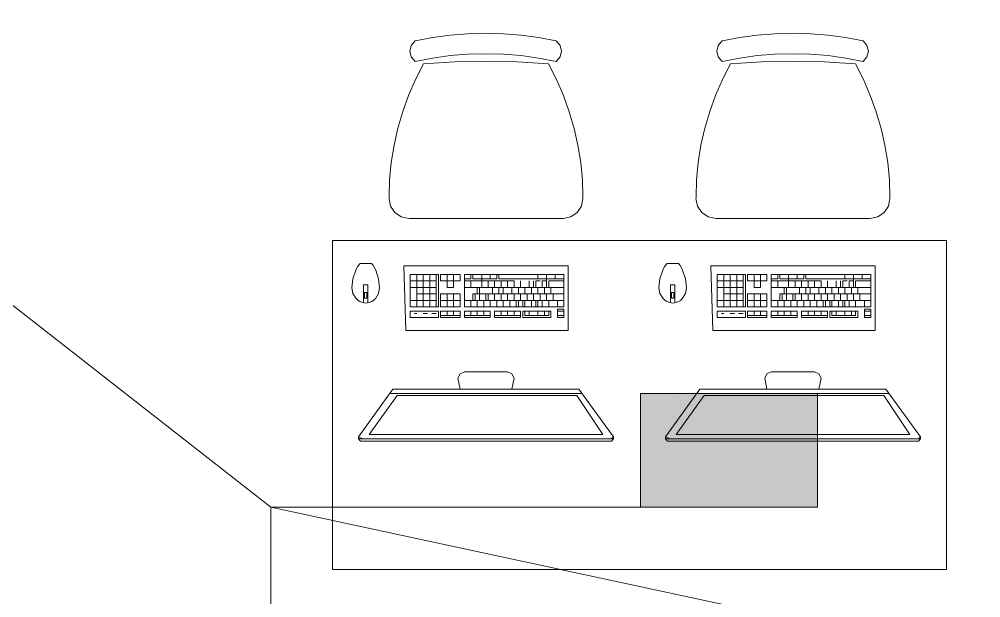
# Model space of a CAD drawing. Header units: millimetres. Extents: x 0 to 1189, y 0 to 841.
# Drawn here: x 806.07 to 828, y 531.16 to 544.34 of the extents above; entities that cross this region are included whole.
import ezdxf

# ---------------------------------------------------------------- set-up
doc = ezdxf.new("R2010")
doc.units = ezdxf.units.MM

msp = doc.modelspace()

# ---------------------------------------------------------------- hatches: boundary and pattern name
at = {"true_color": 0xffffff}
h = msp.add_hatch(color=7, dxfattribs=at)
h.dxf.hatch_style = 2
h.paths.add_polyline_path([(820.238253, 535.809589), (824.279259, 535.809589), (824.279259, 533.221585), (820.238253, 533.221585)])
h = msp.add_hatch(color=7, dxfattribs=at)
h.dxf.hatch_style = 2
h.paths.add_polyline_path([(820.238253, 535.809589), (824.279259, 535.809589), (824.279259, 533.221585), (820.238253, 533.221585)])
h = msp.add_hatch(color=7, dxfattribs=at)
h.dxf.hatch_style = 2
h.paths.add_polyline_path([(820.238253, 535.809589), (824.279259, 535.809589), (824.279259, 533.221585), (820.238253, 533.221585)])
at = {"true_color": 0x0077b0}
h = msp.add_hatch(color=144, dxfattribs=at)
h.paths.add_polyline_path([(821.448794, 534.413397), (821.448794, 535.220376), (821.419304, 535.377059), (821.330283, 535.50811), (821.201643, 535.594513), (821.045305, 535.623866), (820.888828, 535.594513), (820.75757, 535.50811), (820.670134, 535.377059), (820.641815, 535.220376), (820.641815, 534.413397), (820.670134, 534.257058), (820.75757, 534.128419), (820.888828, 534.039397), (821.045305, 534.009907), (821.201643, 534.039397), (821.330283, 534.128419), (821.419304, 534.257058)])
h.paths.add_polyline_path([(821.649436, 534.413397), (821.638283, 534.292741), (821.604857, 534.180715), (821.54921, 534.077681), (821.471394, 533.984), (821.379625, 533.906701), (821.277573, 533.852191), (821.165909, 533.819902), (821.045305, 533.809265), (820.923572, 533.819902), (820.811865, 533.852191), (820.709666, 533.906701), (820.616459, 533.984), (820.538729, 534.077681), (820.483272, 534.180715), (820.450035, 534.292741), (820.438968, 534.413397), (820.438968, 535.220376), (820.450035, 535.342109), (820.483272, 535.453816), (820.538729, 535.556014), (820.616459, 535.649222), (820.709666, 535.727038), (820.811865, 535.782685), (820.923572, 535.816111), (821.045305, 535.827264), (821.16596, 535.816154), (821.277986, 535.783029), (821.38102, 535.7282), (821.474701, 535.651978), (821.550605, 535.55834), (821.60527, 535.455194), (821.638335, 535.342539), (821.649436, 535.220376)])
h = msp.add_hatch(color=144, dxfattribs=at)
h.paths.add_polyline_path([(821.448794, 534.413397), (821.448794, 535.220376), (821.419304, 535.377059), (821.330283, 535.50811), (821.201643, 535.594513), (821.045305, 535.623866), (820.888828, 535.594513), (820.75757, 535.50811), (820.670134, 535.377059), (820.641815, 535.220376), (820.641815, 534.413397), (820.670134, 534.257058), (820.75757, 534.128419), (820.888828, 534.039397), (821.045305, 534.009907), (821.201643, 534.039397), (821.330283, 534.128419), (821.419304, 534.257058)])
h.paths.add_polyline_path([(821.649436, 534.413397), (821.638283, 534.292741), (821.604857, 534.180715), (821.54921, 534.077681), (821.471394, 533.984), (821.379625, 533.906701), (821.277573, 533.852191), (821.165909, 533.819902), (821.045305, 533.809265), (820.923572, 533.819902), (820.811865, 533.852191), (820.709666, 533.906701), (820.616459, 533.984), (820.538729, 534.077681), (820.483272, 534.180715), (820.450035, 534.292741), (820.438968, 534.413397), (820.438968, 535.220376), (820.450035, 535.342109), (820.483272, 535.453816), (820.538729, 535.556014), (820.616459, 535.649222), (820.709666, 535.727038), (820.811865, 535.782685), (820.923572, 535.816111), (821.045305, 535.827264), (821.16596, 535.816154), (821.277986, 535.783029), (821.38102, 535.7282), (821.474701, 535.651978), (821.550605, 535.55834), (821.60527, 535.455194), (821.638335, 535.342539), (821.649436, 535.220376)])
h = msp.add_hatch(color=144, dxfattribs=at)
h.paths.add_polyline_path([(821.448794, 534.413397), (821.448794, 535.220376), (821.419304, 535.377059), (821.330283, 535.50811), (821.201643, 535.594513), (821.045305, 535.623866), (820.888828, 535.594513), (820.75757, 535.50811), (820.670134, 535.377059), (820.641815, 535.220376), (820.641815, 534.413397), (820.670134, 534.257058), (820.75757, 534.128419), (820.888828, 534.039397), (821.045305, 534.009907), (821.201643, 534.039397), (821.330283, 534.128419), (821.419304, 534.257058)])
h.paths.add_polyline_path([(821.649436, 534.413397), (821.638283, 534.292741), (821.604857, 534.180715), (821.54921, 534.077681), (821.471394, 533.984), (821.379625, 533.906701), (821.277573, 533.852191), (821.165909, 533.819902), (821.045305, 533.809265), (820.923572, 533.819902), (820.811865, 533.852191), (820.709666, 533.906701), (820.616459, 533.984), (820.538729, 534.077681), (820.483272, 534.180715), (820.450035, 534.292741), (820.438968, 534.413397), (820.438968, 535.220376), (820.450035, 535.342109), (820.483272, 535.453816), (820.538729, 535.556014), (820.616459, 535.649222), (820.709666, 535.727038), (820.811865, 535.782685), (820.923572, 535.816111), (821.045305, 535.827264), (821.16596, 535.816154), (821.277986, 535.783029), (821.38102, 535.7282), (821.474701, 535.651978), (821.550605, 535.55834), (821.60527, 535.455194), (821.638335, 535.342539), (821.649436, 535.220376)])
h = msp.add_hatch(color=144, dxfattribs=at)
h.dxf.hatch_style = 2
h.paths.add_polyline_path([(823.871914, 535.482755), (823.640403, 535.251244), (823.569848, 535.220376), (823.493711, 535.245663), (823.468424, 535.3218), (823.496536, 535.392355), (823.891758, 535.787577), (823.932548, 535.816929), (823.973337, 535.827264), (824.049474, 535.801701), (824.074761, 535.725289), (824.074761, 533.907932), (824.049474, 533.833174), (823.973337, 533.809265), (823.897201, 533.833174), (823.871914, 533.907932)])
h = msp.add_hatch(color=144, dxfattribs=at)
h.dxf.hatch_style = 2
h.paths.add_polyline_path([(823.871914, 535.482755), (823.640403, 535.251244), (823.569848, 535.220376), (823.493711, 535.245663), (823.468424, 535.3218), (823.496536, 535.392355), (823.891758, 535.787577), (823.932548, 535.816929), (823.973337, 535.827264), (824.049474, 535.801701), (824.074761, 535.725289), (824.074761, 533.907932), (824.049474, 533.833174), (823.973337, 533.809265), (823.897201, 533.833174), (823.871914, 533.907932)])
h = msp.add_hatch(color=144, dxfattribs=at)
h.dxf.hatch_style = 2
h.paths.add_polyline_path([(823.871914, 535.482755), (823.640403, 535.251244), (823.569848, 535.220376), (823.493711, 535.245663), (823.468424, 535.3218), (823.496536, 535.392355), (823.891758, 535.787577), (823.932548, 535.816929), (823.973337, 535.827264), (824.049474, 535.801701), (824.074761, 535.725289), (824.074761, 533.907932), (824.049474, 533.833174), (823.973337, 533.809265), (823.897201, 533.833174), (823.871914, 533.907932)])
h = msp.add_hatch(color=144, dxfattribs=at)
h.dxf.hatch_style = 2
h.paths.add_polyline_path([(822.962334, 534.311422), (822.155355, 534.311422), (822.079219, 534.336985), (822.053932, 534.413397), (822.079219, 534.489534), (822.155355, 534.514821), (822.962334, 534.514821), (823.038471, 534.489534), (823.063758, 534.413397), (823.038471, 534.336985)])
h = msp.add_hatch(color=144, dxfattribs=at)
h.dxf.hatch_style = 2
h.paths.add_polyline_path([(822.962334, 534.311422), (822.155355, 534.311422), (822.079219, 534.336985), (822.053932, 534.413397), (822.079219, 534.489534), (822.155355, 534.514821), (822.962334, 534.514821), (823.038471, 534.489534), (823.063758, 534.413397), (823.038471, 534.336985)])
h = msp.add_hatch(color=144, dxfattribs=at)
h.dxf.hatch_style = 2
h.paths.add_polyline_path([(822.962334, 534.311422), (822.155355, 534.311422), (822.079219, 534.336985), (822.053932, 534.413397), (822.079219, 534.489534), (822.155355, 534.514821), (822.962334, 534.514821), (823.038471, 534.489534), (823.063758, 534.413397), (823.038471, 534.336985)])

# ---------------------------------------------------------------- linework, layer by layer
at = {"color": 144, "lineweight": 0, "true_color": 0x0077b0}
for points in [[(795.626216, 545.863605), (811.80824, 533.221585)], [(820.238253, 535.809589), (824.279259, 535.809589)], [(820.238253, 533.221585), (820.238253, 535.809589)], [(820.238253, 535.809589), (824.279259, 535.809589)], [(820.238253, 533.221585), (820.238253, 535.809589)], [(820.238253, 535.809589), (824.279259, 535.809589)], [(820.238253, 533.221585), (820.238253, 535.809589)], [(824.279259, 535.809589), (824.279259, 533.221585)], [(824.279259, 535.809589), (824.279259, 533.221585)], [(824.279259, 535.809589), (824.279259, 533.221585)], [(811.80624, 496.269529), (811.80824, 533.221585)], [(811.80824, 533.221585), (820.238253, 533.221585)], [(811.80824, 533.221585), (820.238253, 533.221585)], [(851.0593, 524.782572), (811.80824, 533.221585)], [(811.80824, 533.221585), (820.238253, 533.221585)], [(824.279259, 533.221585), (820.238253, 533.221585)], [(824.279259, 533.221585), (820.238253, 533.221585)], [(824.279259, 533.221585), (820.238253, 533.221585)]]:
    msp.add_lwpolyline(points, dxfattribs=at)
at = {"color": 253, "lineweight": 0, "true_color": 0x999999}
for points in [[(815.104245, 543.841602), (815.501418, 543.917727), (815.901872, 543.972102), (816.304763, 544.004727), (816.709248, 544.015602), (817.113733, 544.004727), (817.516624, 543.972102), (817.917078, 543.917727), (818.31425, 543.841602)], [(822.104256, 543.841602), (822.501428, 543.917727), (822.901882, 543.972102), (823.304773, 544.004727), (823.709258, 544.015602), (824.113743, 544.004727), (824.516635, 543.972102), (824.917088, 543.917727), (825.314261, 543.841602)], [(815.104245, 543.376601), (815.01387, 543.477976), (814.981245, 543.608601), (815.01387, 543.740101), (815.104245, 543.841602)], [(818.31425, 543.841602), (818.404625, 543.740101), (818.43725, 543.608601), (818.404625, 543.477976), (818.31425, 543.376601)], [(822.104256, 543.376601), (822.013881, 543.477976), (821.981256, 543.608601), (822.013881, 543.740101), (822.104256, 543.841602)], [(825.314261, 543.841602), (825.404636, 543.740101), (825.437261, 543.608601), (825.404636, 543.477976), (825.314261, 543.376601)], [(815.104245, 543.376601), (815.501418, 543.452726), (815.901872, 543.507101), (816.304763, 543.539726), (816.709248, 543.550601), (817.113733, 543.539726), (817.516624, 543.507101), (817.917078, 543.452726), (818.31425, 543.376601)], [(822.104256, 543.376601), (822.501428, 543.452726), (822.901882, 543.507101), (823.304773, 543.539726), (823.709258, 543.550601), (824.113743, 543.539726), (824.516635, 543.507101), (824.917088, 543.452726), (825.314261, 543.376601)], [(815.294246, 543.319601), (816.001372, 543.362351), (816.709248, 543.376601), (817.424624, 543.362226), (818.13925, 543.318601)], [(822.294256, 543.319601), (823.001382, 543.362351), (823.709258, 543.376601), (824.424635, 543.362226), (825.139261, 543.318601)], [(814.506244, 540.268596), (814.506244, 540.282596), (814.518899, 540.680187), (814.556666, 541.074941), (814.619254, 541.465711), (814.70637, 541.851349), (814.817719, 542.230705), (814.953011, 542.602631), (815.11195, 542.965979), (815.294246, 543.319601)], [(818.13925, 543.318601), (818.321545, 542.964981), (818.480485, 542.601647), (818.615776, 542.229757), (818.727126, 541.850474), (818.814241, 541.464955), (818.876829, 541.074363), (818.914597, 540.679856), (818.927251, 540.282596), (818.927251, 540.268596)], [(821.506255, 540.268596), (821.506255, 540.282596), (821.518909, 540.680187), (821.556677, 541.074941), (821.619265, 541.465711), (821.70638, 541.851349), (821.81773, 542.230705), (821.953021, 542.602631), (822.111961, 542.965979), (822.294256, 543.319601)], [(825.139261, 543.318601), (825.321556, 542.964981), (825.480496, 542.601647), (825.615787, 542.229757), (825.727137, 541.850474), (825.814252, 541.464955), (825.87684, 541.074363), (825.914608, 540.679856), (825.927262, 540.282596), (825.927262, 540.268596)], [(814.965245, 539.797595), (814.78326, 539.833236), (814.63862, 539.930471), (814.541041, 540.074768), (814.505244, 540.251596), (814.506244, 540.268596)], [(818.927251, 540.268596), (818.927251, 540.251596), (818.89161, 540.074768), (818.794376, 539.930471), (818.650079, 539.833236), (818.47325, 539.797595)], [(821.965256, 539.797595), (821.783271, 539.833236), (821.63863, 539.930471), (821.541052, 540.074768), (821.505255, 540.251596), (821.506255, 540.268596)], [(825.927262, 540.268596), (825.927262, 540.251596), (825.891621, 540.074768), (825.794387, 539.930471), (825.65009, 539.833236), (825.473261, 539.797595)], [(818.46725, 539.797595), (814.965245, 539.797595)], [(825.467261, 539.797595), (821.965256, 539.797595)], [(827.216264, 539.297595), (813.216242, 539.297595)], [(813.216242, 539.297595), (813.216242, 531.797583)], [(827.216264, 531.797583), (827.216264, 539.297595)], [(813.799243, 538.720594), (813.837243, 538.765594)], [(813.837243, 538.765594), (813.848243, 538.770594)], [(813.848243, 538.770594), (813.955244, 538.770594)], [(813.955244, 538.770594), (814.103244, 538.770594)], [(814.103244, 538.770594), (814.114244, 538.765594)], [(814.114244, 538.765594), (814.152244, 538.720594)], [(820.799254, 538.720594), (820.837254, 538.765594)], [(820.837254, 538.765594), (820.848254, 538.770594)], [(820.848254, 538.770594), (820.955254, 538.770594)], [(820.955254, 538.770594), (821.103254, 538.770594)], [(821.103254, 538.770594), (821.114254, 538.765594)], [(821.114254, 538.765594), (821.152255, 538.720594)], [(813.660243, 538.213593), (813.683118, 538.422968), (813.750243, 538.622594)], [(813.750243, 538.622594), (813.789243, 538.704594)], [(813.789243, 538.704594), (813.799243, 538.720594)], [(814.152244, 538.720594), (814.161244, 538.704594)], [(814.161244, 538.704594), (814.201244, 538.622594)], [(814.201244, 538.622594), (814.268369, 538.422968), (814.291244, 538.213593)], [(814.842245, 538.720594), (818.590251, 538.720594)], [(814.892245, 537.241591), (814.842245, 538.720594)], [(814.990245, 538.523593), (814.990245, 537.783592)], [(815.631246, 538.523593), (814.990245, 538.523593)], [(814.990245, 538.523593), (814.990245, 537.931593)], [(815.138245, 538.523593), (814.990245, 538.523593)], [(815.138245, 537.931593), (815.138245, 538.523593)], [(815.138245, 538.523593), (815.286246, 538.523593)], [(815.138245, 538.375593), (815.138245, 538.523593)], [(815.286246, 538.523593), (815.286246, 538.375593)], [(815.286246, 538.523593), (815.286246, 538.375593)], [(815.582246, 538.523593), (815.335246, 538.523593)], [(815.434246, 538.523593), (815.434246, 537.783592)], [(815.582246, 538.375593), (815.582246, 538.523593)], [(815.631246, 537.783592), (815.631246, 538.523593)], [(815.681246, 538.523593), (815.977247, 538.523593)], [(815.681246, 538.424593), (815.681246, 538.523593)], [(815.681246, 538.523593), (815.681246, 538.375593)], [(816.124247, 538.523593), (815.681246, 538.523593)], [(815.829246, 538.375593), (815.829246, 538.523593)], [(815.977247, 538.523593), (815.977247, 538.424593)], [(815.977247, 538.227593), (815.977247, 538.523593)], [(816.026247, 538.523593), (816.124247, 538.523593)], [(816.124247, 538.523593), (816.124247, 538.424593)], [(816.124247, 538.375593), (816.124247, 538.523593)], [(816.223247, 538.523593), (816.223247, 537.783592)], [(818.49225, 538.523593), (816.223247, 538.523593)], [(816.223247, 538.523593), (816.371247, 538.523593)], [(816.223247, 538.424593), (816.223247, 538.523593)], [(816.371247, 538.523593), (816.371247, 538.424593)], [(816.420247, 538.523593), (816.618248, 538.523593)], [(816.420247, 538.424593), (816.420247, 538.523593)], [(816.618248, 538.523593), (816.963248, 538.523593)], [(816.618248, 538.523593), (816.618248, 538.227593)], [(816.618248, 538.424593), (816.618248, 538.523593)], [(816.815248, 538.424593), (816.815248, 538.523593)], [(816.815248, 538.523593), (816.815248, 538.424593)], [(816.963248, 538.523593), (816.963248, 538.424593)], [(817.012248, 538.523593), (817.012248, 538.424593)], [(817.90025, 538.523593), (817.012248, 538.523593)], [(817.90025, 538.523593), (818.09725, 538.523593)], [(817.90025, 538.424593), (817.90025, 538.523593)], [(817.90025, 538.424593), (817.90025, 538.523593)], [(818.09725, 538.523593), (818.49225, 538.523593)], [(818.09725, 538.227593), (818.09725, 538.523593)], [(818.09725, 538.523593), (818.09725, 538.424593)], [(818.29425, 538.523593), (818.29425, 538.424593)], [(818.49225, 537.783592), (818.49225, 538.523593)], [(818.49225, 538.523593), (818.49225, 538.424593)], [(818.590251, 538.720594), (818.590251, 537.241591)], [(820.660254, 538.213593), (820.683129, 538.422968), (820.750254, 538.622594)], [(820.750254, 538.622594), (820.789254, 538.704594)], [(820.789254, 538.704594), (820.799254, 538.720594)], [(821.152255, 538.720594), (821.161255, 538.704594)], [(821.161255, 538.704594), (821.201255, 538.622594)], [(821.201255, 538.622594), (821.26838, 538.422968), (821.291255, 538.213593)], [(821.842256, 538.720594), (825.590261, 538.720594)], [(821.892256, 537.241591), (821.842256, 538.720594)], [(821.990256, 538.523593), (821.990256, 537.783592)], [(822.631257, 538.523593), (821.990256, 538.523593)], [(821.990256, 538.523593), (821.990256, 537.931593)], [(822.138256, 538.523593), (821.990256, 538.523593)], [(822.138256, 537.931593), (822.138256, 538.523593)], [(822.138256, 538.523593), (822.286256, 538.523593)], [(822.138256, 538.375593), (822.138256, 538.523593)], [(822.286256, 538.523593), (822.286256, 538.375593)], [(822.286256, 538.523593), (822.286256, 538.375593)], [(822.582257, 538.523593), (822.335256, 538.523593)], [(822.434256, 538.523593), (822.434256, 537.783592)], [(822.582257, 538.375593), (822.582257, 538.523593)], [(822.631257, 537.783592), (822.631257, 538.523593)], [(822.681257, 538.523593), (822.977257, 538.523593)], [(822.681257, 538.424593), (822.681257, 538.523593)], [(822.681257, 538.523593), (822.681257, 538.375593)], [(823.124258, 538.523593), (822.681257, 538.523593)], [(822.829257, 538.375593), (822.829257, 538.523593)], [(822.977257, 538.523593), (822.977257, 538.424593)], [(822.977257, 538.227593), (822.977257, 538.523593)], [(823.026257, 538.523593), (823.124258, 538.523593)], [(823.124258, 538.523593), (823.124258, 538.424593)], [(823.124258, 538.375593), (823.124258, 538.523593)], [(823.223258, 538.523593), (823.223258, 537.783592)], [(825.492261, 538.523593), (823.223258, 538.523593)], [(823.223258, 538.523593), (823.371258, 538.523593)], [(823.223258, 538.424593), (823.223258, 538.523593)], [(823.371258, 538.523593), (823.371258, 538.424593)], [(823.420258, 538.523593), (823.618258, 538.523593)], [(823.420258, 538.424593), (823.420258, 538.523593)], [(823.618258, 538.523593), (823.963259, 538.523593)], [(823.618258, 538.523593), (823.618258, 538.227593)], [(823.618258, 538.424593), (823.618258, 538.523593)], [(823.815259, 538.424593), (823.815259, 538.523593)], [(823.815259, 538.523593), (823.815259, 538.424593)], [(823.963259, 538.523593), (823.963259, 538.424593)], [(824.012259, 538.523593), (824.012259, 538.424593)], [(824.90026, 538.523593), (824.012259, 538.523593)], [(824.90026, 538.523593), (825.097261, 538.523593)], [(824.90026, 538.424593), (824.90026, 538.523593)], [(824.90026, 538.424593), (824.90026, 538.523593)], [(825.097261, 538.523593), (825.492261, 538.523593)], [(825.097261, 538.227593), (825.097261, 538.523593)], [(825.097261, 538.523593), (825.097261, 538.424593)], [(825.294261, 538.523593), (825.294261, 538.424593)], [(825.492261, 537.783592), (825.492261, 538.523593)], [(825.492261, 538.523593), (825.492261, 538.424593)], [(825.590261, 538.720594), (825.590261, 537.241591)], [(814.025244, 538.286593), (813.926243, 538.286593)], [(813.926243, 538.286593), (813.926243, 537.874592)], [(814.025244, 537.874592), (814.025244, 538.286593)], [(814.990245, 538.375593), (815.286246, 538.375593)], [(815.138245, 537.931593), (815.138245, 538.375593)], [(815.286246, 537.931593), (815.286246, 538.375593)], [(815.286246, 538.375593), (815.582246, 538.375593)], [(815.335246, 538.375593), (815.582246, 538.375593)], [(815.582246, 538.375593), (815.582246, 537.931593)], [(815.681246, 538.375593), (815.829246, 538.375593)], [(815.681246, 538.375593), (816.124247, 538.375593)], [(815.829246, 538.227593), (815.829246, 538.375593)], [(815.829246, 538.227593), (815.829246, 538.375593)], [(815.977247, 538.375593), (815.977247, 538.227593)], [(816.371247, 538.424593), (816.223247, 538.424593)], [(816.223247, 538.227593), (816.223247, 538.375593)], [(816.618248, 538.375593), (816.223247, 538.375593)], [(816.371247, 538.375593), (816.371247, 538.227593)], [(816.371247, 538.375593), (816.371247, 538.227593)], [(816.618248, 538.424593), (816.420247, 538.424593)], [(816.963248, 538.424593), (816.618248, 538.424593)], [(816.618248, 538.227593), (816.618248, 538.375593)], [(816.618248, 538.375593), (816.914248, 538.375593)], [(816.766248, 538.227593), (816.766248, 538.375593)], [(816.914248, 538.227593), (816.914248, 538.375593)], [(816.914248, 538.375593), (817.357249, 538.375593)], [(817.012248, 538.424593), (817.90025, 538.424593)], [(817.061248, 538.227593), (817.061248, 538.375593)], [(817.209249, 538.227593), (817.209249, 538.375593)], [(817.357249, 538.227593), (817.357249, 538.375593)], [(817.505249, 538.375593), (817.505249, 538.227593)], [(817.703249, 538.227593), (817.703249, 538.375593)], [(817.801249, 538.375593), (817.801249, 538.227593)], [(817.851249, 538.375593), (817.94925, 538.375593)], [(817.851249, 538.227593), (817.851249, 538.375593)], [(818.49225, 538.424593), (817.90025, 538.424593)], [(817.99825, 538.375593), (818.09725, 538.375593)], [(817.99825, 538.227593), (817.99825, 538.375593)], [(818.14625, 538.375593), (818.14625, 538.227593)], [(818.49225, 538.375593), (818.14625, 538.375593)], [(818.49225, 538.227593), (818.49225, 538.375593)], [(821.025254, 538.286593), (820.926254, 538.286593)], [(820.926254, 538.286593), (820.926254, 537.874592)], [(821.025254, 537.874592), (821.025254, 538.286593)], [(821.990256, 538.375593), (822.286256, 538.375593)], [(822.138256, 537.931593), (822.138256, 538.375593)], [(822.286256, 537.931593), (822.286256, 538.375593)], [(822.286256, 538.375593), (822.582257, 538.375593)], [(822.335256, 538.375593), (822.582257, 538.375593)], [(822.582257, 538.375593), (822.582257, 537.931593)], [(822.681257, 538.375593), (822.829257, 538.375593)], [(822.681257, 538.375593), (823.124258, 538.375593)], [(822.829257, 538.227593), (822.829257, 538.375593)], [(822.829257, 538.227593), (822.829257, 538.375593)], [(822.977257, 538.375593), (822.977257, 538.227593)], [(823.371258, 538.424593), (823.223258, 538.424593)], [(823.223258, 538.227593), (823.223258, 538.375593)], [(823.618258, 538.375593), (823.223258, 538.375593)], [(823.371258, 538.375593), (823.371258, 538.227593)], [(823.371258, 538.375593), (823.371258, 538.227593)], [(823.618258, 538.424593), (823.420258, 538.424593)], [(823.963259, 538.424593), (823.618258, 538.424593)], [(823.618258, 538.227593), (823.618258, 538.375593)], [(823.618258, 538.375593), (823.914259, 538.375593)], [(823.766259, 538.227593), (823.766259, 538.375593)], [(823.914259, 538.227593), (823.914259, 538.375593)], [(823.914259, 538.375593), (824.357259, 538.375593)], [(824.012259, 538.424593), (824.90026, 538.424593)], [(824.061259, 538.227593), (824.061259, 538.375593)], [(824.209259, 538.227593), (824.209259, 538.375593)], [(824.357259, 538.227593), (824.357259, 538.375593)], [(824.50526, 538.375593), (824.50526, 538.227593)], [(824.70326, 538.227593), (824.70326, 538.375593)], [(824.80126, 538.375593), (824.80126, 538.227593)], [(824.85126, 538.375593), (824.94926, 538.375593)], [(824.85126, 538.227593), (824.85126, 538.375593)], [(825.492261, 538.424593), (824.90026, 538.424593)], [(824.99826, 538.375593), (825.097261, 538.375593)], [(824.99826, 538.227593), (824.99826, 538.375593)], [(825.146261, 538.375593), (825.146261, 538.227593)], [(825.492261, 538.375593), (825.146261, 538.375593)], [(825.492261, 538.227593), (825.492261, 538.375593)], [(813.750243, 537.980593), (813.683493, 538.088843), (813.660243, 538.213593)], [(813.949244, 537.980593), (813.949244, 538.110593)], [(813.949244, 538.110593), (814.002244, 538.110593)], [(814.002244, 538.110593), (814.002244, 537.980593)], [(814.291244, 538.213593), (814.267994, 538.088843), (814.201244, 537.980593)], [(814.990245, 538.227593), (815.138245, 538.227593)], [(815.434246, 538.227593), (815.138245, 538.227593)], [(815.138245, 538.079593), (815.286246, 538.079593)], [(815.286246, 538.079593), (815.582246, 538.079593)], [(815.582246, 538.227593), (815.434246, 538.227593)], [(815.681246, 537.931593), (815.681246, 538.079593)], [(815.681246, 538.079593), (815.681246, 537.783592)], [(815.681246, 538.079593), (816.124247, 538.079593)], [(816.124247, 538.079593), (815.681246, 538.079593)], [(815.977247, 538.227593), (815.829246, 538.227593)], [(815.977247, 538.227593), (815.829246, 538.227593)], [(815.829246, 538.079593), (815.829246, 537.931593)], [(815.977247, 538.079593), (815.977247, 537.783592)], [(816.124247, 537.783592), (816.124247, 538.079593)], [(816.124247, 538.079593), (816.124247, 537.931593)], [(816.223247, 538.227593), (816.519247, 538.227593)], [(816.371247, 538.227593), (816.223247, 538.227593)], [(816.223247, 537.931593), (816.223247, 538.227593)], [(816.371247, 538.227593), (816.618248, 538.227593)], [(816.519247, 538.079593), (816.420247, 538.079593)], [(816.420247, 538.079593), (816.420247, 537.931593)], [(816.815248, 538.079593), (816.470247, 538.079593)], [(816.470247, 537.931593), (816.470247, 538.079593)], [(816.519247, 538.227593), (816.519247, 538.079593)], [(816.568248, 538.079593), (816.568248, 538.227593)], [(816.568248, 538.227593), (816.667248, 538.227593)], [(816.568248, 538.079593), (816.568248, 537.931593)], [(817.801249, 538.227593), (816.618248, 538.227593)], [(816.667248, 538.227593), (817.752249, 538.227593)], [(816.716248, 537.931593), (816.716248, 538.079593)], [(816.766248, 537.931593), (816.766248, 538.079593)], [(816.766248, 538.079593), (817.061248, 538.079593)], [(817.012248, 538.079593), (816.815248, 538.079593)], [(816.864248, 538.079593), (816.864248, 538.227593)], [(817.061248, 538.227593), (816.914248, 538.227593)], [(816.914248, 538.079593), (816.914248, 537.931593)], [(817.012248, 538.079593), (817.012248, 538.227593)], [(818.04825, 538.079593), (817.012248, 538.079593)], [(817.061248, 537.931593), (817.061248, 538.079593)], [(817.061248, 538.079593), (817.061248, 537.931593)], [(817.111248, 538.227593), (817.111248, 538.079593)], [(817.209249, 537.931593), (817.209249, 538.079593)], [(817.308249, 538.079593), (817.308249, 538.227593)], [(817.357249, 537.931593), (817.357249, 538.079593)], [(817.456249, 538.079593), (817.456249, 538.227593)], [(817.505249, 538.079593), (817.505249, 537.931593)], [(817.505249, 537.931593), (817.505249, 538.079593)], [(817.604249, 538.227593), (817.604249, 538.079593)], [(817.604249, 538.079593), (817.604249, 538.227593)], [(817.653249, 537.931593), (817.653249, 538.079593)], [(817.752249, 538.227593), (817.90025, 538.227593)], [(817.752249, 538.079593), (817.752249, 538.227593)], [(817.801249, 537.931593), (817.801249, 538.079593)], [(817.851249, 538.227593), (818.19625, 538.227593)], [(817.90025, 538.227593), (817.90025, 538.079593)], [(818.19625, 538.079593), (817.94925, 538.079593)], [(817.94925, 537.931593), (817.94925, 538.079593)], [(817.94925, 538.079593), (817.94925, 537.931593)], [(818.04825, 538.227593), (818.04825, 538.079593)], [(818.04825, 538.079593), (818.04825, 538.227593)], [(818.09725, 538.079593), (818.24525, 538.079593)], [(818.09725, 537.931593), (818.09725, 538.079593)], [(818.14625, 538.227593), (818.49225, 538.227593)], [(818.49225, 538.227593), (818.19625, 538.227593)], [(818.19625, 538.227593), (818.19625, 538.079593)], [(818.19625, 538.227593), (818.19625, 538.079593)], [(818.19625, 538.079593), (818.49225, 538.079593)], [(818.24525, 538.079593), (818.24525, 537.931593)], [(818.24525, 538.079593), (818.24525, 537.931593)], [(818.49225, 538.079593), (818.24525, 538.079593)], [(818.49225, 538.079593), (818.49225, 538.227593)], [(818.49225, 537.931593), (818.49225, 538.079593)], [(820.750254, 537.980593), (820.683504, 538.088843), (820.660254, 538.213593)], [(820.949254, 537.980593), (820.949254, 538.110593)], [(820.949254, 538.110593), (821.002254, 538.110593)], [(821.002254, 538.110593), (821.002254, 537.980593)], [(821.291255, 538.213593), (821.268005, 538.088843), (821.201255, 537.980593)], [(821.990256, 538.227593), (822.138256, 538.227593)], [(822.434256, 538.227593), (822.138256, 538.227593)], [(822.138256, 538.079593), (822.286256, 538.079593)], [(822.286256, 538.079593), (822.582257, 538.079593)], [(822.582257, 538.227593), (822.434256, 538.227593)], [(822.681257, 537.931593), (822.681257, 538.079593)], [(822.681257, 538.079593), (822.681257, 537.783592)], [(822.681257, 538.079593), (823.124258, 538.079593)], [(823.124258, 538.079593), (822.681257, 538.079593)], [(822.977257, 538.227593), (822.829257, 538.227593)], [(822.977257, 538.227593), (822.829257, 538.227593)], [(822.829257, 538.079593), (822.829257, 537.931593)], [(822.977257, 538.079593), (822.977257, 537.783592)], [(823.124258, 537.783592), (823.124258, 538.079593)], [(823.124258, 538.079593), (823.124258, 537.931593)], [(823.223258, 538.227593), (823.519258, 538.227593)], [(823.371258, 538.227593), (823.223258, 538.227593)], [(823.223258, 537.931593), (823.223258, 538.227593)], [(823.371258, 538.227593), (823.618258, 538.227593)], [(823.519258, 538.079593), (823.420258, 538.079593)], [(823.420258, 538.079593), (823.420258, 537.931593)], [(823.815259, 538.079593), (823.470258, 538.079593)], [(823.470258, 537.931593), (823.470258, 538.079593)], [(823.519258, 538.227593), (823.519258, 538.079593)], [(823.568258, 538.079593), (823.568258, 538.227593)], [(823.568258, 538.227593), (823.667258, 538.227593)], [(823.568258, 538.079593), (823.568258, 537.931593)], [(824.80126, 538.227593), (823.618258, 538.227593)], [(823.667258, 538.227593), (824.75226, 538.227593)], [(823.716258, 537.931593), (823.716258, 538.079593)], [(823.766259, 537.931593), (823.766259, 538.079593)], [(823.766259, 538.079593), (824.061259, 538.079593)], [(824.012259, 538.079593), (823.815259, 538.079593)], [(823.864259, 538.079593), (823.864259, 538.227593)], [(824.061259, 538.227593), (823.914259, 538.227593)], [(823.914259, 538.079593), (823.914259, 537.931593)], [(824.012259, 538.079593), (824.012259, 538.227593)], [(825.04826, 538.079593), (824.012259, 538.079593)], [(824.061259, 537.931593), (824.061259, 538.079593)], [(824.061259, 538.079593), (824.061259, 537.931593)], [(824.111259, 538.227593), (824.111259, 538.079593)], [(824.209259, 537.931593), (824.209259, 538.079593)], [(824.308259, 538.079593), (824.308259, 538.227593)], [(824.357259, 537.931593), (824.357259, 538.079593)], [(824.45626, 538.079593), (824.45626, 538.227593)], [(824.50526, 538.079593), (824.50526, 537.931593)], [(824.50526, 537.931593), (824.50526, 538.079593)], [(824.60426, 538.227593), (824.60426, 538.079593)], [(824.60426, 538.079593), (824.60426, 538.227593)], [(824.65326, 537.931593), (824.65326, 538.079593)], [(824.75226, 538.227593), (824.90026, 538.227593)], [(824.75226, 538.079593), (824.75226, 538.227593)], [(824.80126, 537.931593), (824.80126, 538.079593)], [(824.85126, 538.227593), (825.196261, 538.227593)], [(824.90026, 538.227593), (824.90026, 538.079593)], [(825.196261, 538.079593), (824.94926, 538.079593)], [(824.94926, 537.931593), (824.94926, 538.079593)], [(824.94926, 538.079593), (824.94926, 537.931593)], [(825.04826, 538.227593), (825.04826, 538.079593)], [(825.04826, 538.079593), (825.04826, 538.227593)], [(825.097261, 538.079593), (825.245261, 538.079593)], [(825.097261, 537.931593), (825.097261, 538.079593)], [(825.146261, 538.227593), (825.492261, 538.227593)], [(825.492261, 538.227593), (825.196261, 538.227593)], [(825.196261, 538.227593), (825.196261, 538.079593)], [(825.196261, 538.227593), (825.196261, 538.079593)], [(825.196261, 538.079593), (825.492261, 538.079593)], [(825.245261, 538.079593), (825.245261, 537.931593)], [(825.245261, 538.079593), (825.245261, 537.931593)], [(825.492261, 538.079593), (825.245261, 538.079593)], [(825.492261, 538.079593), (825.492261, 538.227593)], [(825.492261, 537.931593), (825.492261, 538.079593)], [(813.786243, 537.942593), (813.750243, 537.980593)], [(813.799243, 537.931593), (813.786243, 537.942593)], [(813.841243, 537.906592), (813.799243, 537.931593)], [(813.898243, 537.882592), (813.841243, 537.906592)], [(813.975244, 537.869592), (813.898243, 537.882592)], [(814.002244, 537.980593), (813.949244, 537.980593)], [(814.053244, 537.882592), (813.975244, 537.869592)], [(814.110244, 537.906592), (814.053244, 537.882592)], [(814.152244, 537.931593), (814.110244, 537.906592)], [(814.165244, 537.942593), (814.152244, 537.931593)], [(814.201244, 537.980593), (814.165244, 537.942593)], [(814.990245, 537.931593), (815.434246, 537.931593)], [(814.990245, 537.783592), (814.990245, 537.931593)], [(814.990245, 537.931593), (815.138245, 537.931593)], [(815.138245, 537.931593), (815.138245, 537.783592)], [(815.286246, 537.931593), (815.187245, 537.931593)], [(815.286246, 537.931593), (815.286246, 537.783592)], [(815.582246, 537.931593), (815.335246, 537.931593)], [(815.483246, 537.931593), (815.582246, 537.931593)], [(815.582246, 537.931593), (815.582246, 537.783592)], [(815.681246, 537.783592), (815.681246, 537.931593)], [(816.124247, 537.931593), (815.681246, 537.931593)], [(815.829246, 537.931593), (815.829246, 537.783592)], [(816.124247, 537.931593), (816.124247, 537.783592)], [(816.223247, 537.931593), (816.371247, 537.931593)], [(816.223247, 537.783592), (816.223247, 537.931593)], [(816.420247, 537.931593), (816.223247, 537.931593)], [(816.371247, 537.783592), (816.371247, 537.931593)], [(816.371247, 537.931593), (816.519247, 537.931593)], [(816.716248, 537.931593), (816.470247, 537.931593)], [(816.519247, 537.931593), (816.963248, 537.931593)], [(816.519247, 537.783592), (816.519247, 537.931593)], [(816.667248, 537.931593), (816.667248, 537.783592)], [(816.667248, 537.783592), (816.667248, 537.931593)], [(817.061248, 537.931593), (816.766248, 537.931593)], [(816.815248, 537.931593), (816.815248, 537.783592)], [(817.653249, 537.931593), (816.963248, 537.931593)], [(816.963248, 537.931593), (816.963248, 537.783592)], [(817.209249, 537.931593), (817.061248, 537.931593)], [(817.111248, 537.931593), (817.111248, 537.783592)], [(817.111248, 537.783592), (817.111248, 537.931593)], [(817.259249, 537.931593), (817.259249, 537.783592)], [(817.407249, 537.931593), (817.407249, 537.783592)], [(817.456249, 537.931593), (817.555249, 537.931593)], [(817.456249, 537.783592), (817.456249, 537.931593)], [(817.555249, 537.931593), (817.555249, 537.783592)], [(817.604249, 537.931593), (817.703249, 537.931593)], [(817.604249, 537.783592), (817.604249, 537.931593)], [(817.653249, 537.931593), (818.49225, 537.931593)], [(817.752249, 537.783592), (817.752249, 537.931593)], [(817.851249, 537.931593), (817.851249, 537.783592)], [(817.90025, 537.783592), (817.90025, 537.931593)], [(817.99825, 537.931593), (817.99825, 537.783592)], [(818.14625, 537.931593), (818.14625, 537.783592)], [(818.24525, 537.931593), (818.49225, 537.931593)], [(818.34425, 537.931593), (818.34425, 537.783592)], [(818.34425, 537.783592), (818.34425, 537.931593)], [(818.49225, 537.931593), (818.49225, 537.783592)], [(820.786254, 537.942593), (820.750254, 537.980593)], [(820.799254, 537.931593), (820.786254, 537.942593)], [(820.841254, 537.906592), (820.799254, 537.931593)], [(820.898254, 537.882592), (820.841254, 537.906592)], [(820.975254, 537.869592), (820.898254, 537.882592)], [(821.002254, 537.980593), (820.949254, 537.980593)], [(821.053254, 537.882592), (820.975254, 537.869592)], [(821.110254, 537.906592), (821.053254, 537.882592)], [(821.152255, 537.931593), (821.110254, 537.906592)], [(821.165255, 537.942593), (821.152255, 537.931593)], [(821.201255, 537.980593), (821.165255, 537.942593)], [(821.990256, 537.931593), (822.434256, 537.931593)], [(821.990256, 537.783592), (821.990256, 537.931593)], [(821.990256, 537.931593), (822.138256, 537.931593)], [(822.138256, 537.931593), (822.138256, 537.783592)], [(822.286256, 537.931593), (822.187256, 537.931593)], [(822.286256, 537.931593), (822.286256, 537.783592)], [(822.582257, 537.931593), (822.335256, 537.931593)], [(822.483257, 537.931593), (822.582257, 537.931593)], [(822.582257, 537.931593), (822.582257, 537.783592)], [(822.681257, 537.783592), (822.681257, 537.931593)], [(823.124258, 537.931593), (822.681257, 537.931593)], [(822.829257, 537.931593), (822.829257, 537.783592)], [(823.124258, 537.931593), (823.124258, 537.783592)], [(823.223258, 537.931593), (823.371258, 537.931593)], [(823.223258, 537.783592), (823.223258, 537.931593)], [(823.420258, 537.931593), (823.223258, 537.931593)], [(823.371258, 537.783592), (823.371258, 537.931593)], [(823.371258, 537.931593), (823.519258, 537.931593)], [(823.716258, 537.931593), (823.470258, 537.931593)], [(823.519258, 537.931593), (823.963259, 537.931593)], [(823.519258, 537.783592), (823.519258, 537.931593)], [(823.667258, 537.931593), (823.667258, 537.783592)], [(823.667258, 537.783592), (823.667258, 537.931593)], [(824.061259, 537.931593), (823.766259, 537.931593)], [(823.815259, 537.931593), (823.815259, 537.783592)], [(824.65326, 537.931593), (823.963259, 537.931593)], [(823.963259, 537.931593), (823.963259, 537.783592)], [(824.209259, 537.931593), (824.061259, 537.931593)], [(824.111259, 537.931593), (824.111259, 537.783592)], [(824.111259, 537.783592), (824.111259, 537.931593)], [(824.259259, 537.931593), (824.259259, 537.783592)], [(824.40726, 537.931593), (824.40726, 537.783592)], [(824.45626, 537.931593), (824.55526, 537.931593)], [(824.45626, 537.783592), (824.45626, 537.931593)], [(824.55526, 537.931593), (824.55526, 537.783592)], [(824.60426, 537.931593), (824.70326, 537.931593)], [(824.60426, 537.783592), (824.60426, 537.931593)], [(824.65326, 537.931593), (825.492261, 537.931593)], [(824.75226, 537.783592), (824.75226, 537.931593)], [(824.85126, 537.931593), (824.85126, 537.783592)], [(824.90026, 537.783592), (824.90026, 537.931593)], [(824.99826, 537.931593), (824.99826, 537.783592)], [(825.146261, 537.931593), (825.146261, 537.783592)], [(825.245261, 537.931593), (825.492261, 537.931593)], [(825.344261, 537.931593), (825.344261, 537.783592)], [(825.344261, 537.783592), (825.344261, 537.931593)], [(825.492261, 537.931593), (825.492261, 537.783592)], [(815.138245, 537.783592), (814.990245, 537.783592)], [(814.990245, 537.783592), (815.631246, 537.783592)], [(814.990245, 537.685592), (814.990245, 537.537592)], [(815.631246, 537.685592), (814.990245, 537.685592)], [(815.089245, 537.635592), (815.138245, 537.635592)], [(815.138245, 537.635592), (815.089245, 537.635592)], [(815.582246, 537.783592), (815.187245, 537.783592)], [(815.286246, 537.635592), (815.385246, 537.635592)], [(815.385246, 537.635592), (815.286246, 537.635592)], [(815.582246, 537.635592), (815.483246, 537.635592)], [(815.582246, 537.635592), (815.483246, 537.635592)], [(815.631246, 537.537592), (815.631246, 537.685592)], [(815.829246, 537.783592), (815.681246, 537.783592)], [(815.681246, 537.783592), (816.124247, 537.783592)], [(815.681246, 537.685592), (816.124247, 537.685592)], [(816.124247, 537.685592), (815.681246, 537.685592)], [(815.681246, 537.586592), (815.681246, 537.685592)], [(815.681246, 537.685592), (815.681246, 537.537592)], [(815.977247, 537.783592), (815.829246, 537.783592)], [(815.829246, 537.685592), (815.829246, 537.586592)], [(815.977247, 537.685592), (815.977247, 537.586592)], [(816.124247, 537.783592), (816.026247, 537.783592)], [(816.124247, 537.685592), (816.124247, 537.586592)], [(816.124247, 537.537592), (816.124247, 537.685592)], [(816.223247, 537.783592), (818.49225, 537.783592)], [(816.519247, 537.783592), (816.223247, 537.783592)], [(816.223247, 537.685592), (816.519247, 537.685592)], [(816.223247, 537.586592), (816.223247, 537.685592)], [(816.223247, 537.685592), (816.223247, 537.537592)], [(816.815248, 537.685592), (816.223247, 537.685592)], [(816.371247, 537.586592), (816.371247, 537.685592)], [(816.667248, 537.783592), (816.519247, 537.783592)], [(816.519247, 537.685592), (816.667248, 537.685592)], [(816.519247, 537.685592), (816.519247, 537.586592)], [(816.815248, 537.783592), (816.667248, 537.783592)], [(816.667248, 537.685592), (816.815248, 537.685592)], [(816.667248, 537.685592), (816.667248, 537.586592)], [(816.963248, 537.783592), (816.815248, 537.783592)], [(816.815248, 537.685592), (816.815248, 537.586592)], [(816.815248, 537.537592), (816.815248, 537.685592)], [(816.914248, 537.685592), (817.160248, 537.685592)], [(816.914248, 537.586592), (816.914248, 537.685592)], [(816.914248, 537.685592), (816.914248, 537.537592)], [(817.505249, 537.685592), (816.914248, 537.685592)], [(817.061248, 537.586592), (817.061248, 537.685592)], [(817.209249, 537.586592), (817.209249, 537.685592)], [(817.209249, 537.685592), (817.505249, 537.685592)], [(817.357249, 537.586592), (817.357249, 537.685592)], [(817.703249, 537.783592), (817.456249, 537.783592)], [(817.505249, 537.685592), (817.505249, 537.586592)], [(817.505249, 537.537592), (817.505249, 537.685592)], [(818.19625, 537.685592), (817.555249, 537.685592)], [(817.555249, 537.685592), (817.555249, 537.537592)], [(817.604249, 537.586592), (817.604249, 537.685592)], [(817.604249, 537.685592), (818.14625, 537.685592)], [(817.703249, 537.685592), (817.703249, 537.586592)], [(817.99825, 537.783592), (817.752249, 537.783592)], [(817.90025, 537.586592), (817.90025, 537.685592)], [(818.14625, 537.783592), (818.04825, 537.783592)], [(818.04825, 537.586592), (818.04825, 537.685592)], [(818.14625, 537.685592), (818.14625, 537.586592)], [(818.49225, 537.783592), (818.19625, 537.783592)], [(818.19625, 537.537592), (818.19625, 537.685592)], [(818.34425, 537.734592), (818.49225, 537.734592)], [(818.34425, 537.537592), (818.34425, 537.734592)], [(818.34425, 537.685592), (818.49225, 537.685592)], [(818.34425, 537.586592), (818.34425, 537.685592)], [(818.49225, 537.734592), (818.49225, 537.537592)], [(818.49225, 537.685592), (818.49225, 537.586592)], [(822.138256, 537.783592), (821.990256, 537.783592)], [(821.990256, 537.783592), (822.631257, 537.783592)], [(821.990256, 537.685592), (821.990256, 537.537592)], [(822.631257, 537.685592), (821.990256, 537.685592)], [(822.089256, 537.635592), (822.138256, 537.635592)], [(822.138256, 537.635592), (822.089256, 537.635592)], [(822.582257, 537.783592), (822.187256, 537.783592)], [(822.286256, 537.635592), (822.385256, 537.635592)], [(822.385256, 537.635592), (822.286256, 537.635592)], [(822.582257, 537.635592), (822.483257, 537.635592)], [(822.582257, 537.635592), (822.483257, 537.635592)], [(822.631257, 537.537592), (822.631257, 537.685592)], [(822.829257, 537.783592), (822.681257, 537.783592)], [(822.681257, 537.783592), (823.124258, 537.783592)], [(822.681257, 537.685592), (823.124258, 537.685592)], [(823.124258, 537.685592), (822.681257, 537.685592)], [(822.681257, 537.586592), (822.681257, 537.685592)], [(822.681257, 537.685592), (822.681257, 537.537592)], [(822.977257, 537.783592), (822.829257, 537.783592)], [(822.829257, 537.685592), (822.829257, 537.586592)], [(822.977257, 537.685592), (822.977257, 537.586592)], [(823.124258, 537.783592), (823.026257, 537.783592)], [(823.124258, 537.685592), (823.124258, 537.586592)], [(823.124258, 537.537592), (823.124258, 537.685592)], [(823.223258, 537.783592), (825.492261, 537.783592)], [(823.519258, 537.783592), (823.223258, 537.783592)], [(823.223258, 537.685592), (823.519258, 537.685592)], [(823.223258, 537.586592), (823.223258, 537.685592)], [(823.223258, 537.685592), (823.223258, 537.537592)], [(823.815259, 537.685592), (823.223258, 537.685592)], [(823.371258, 537.586592), (823.371258, 537.685592)], [(823.667258, 537.783592), (823.519258, 537.783592)], [(823.519258, 537.685592), (823.667258, 537.685592)], [(823.519258, 537.685592), (823.519258, 537.586592)], [(823.815259, 537.783592), (823.667258, 537.783592)], [(823.667258, 537.685592), (823.815259, 537.685592)], [(823.667258, 537.685592), (823.667258, 537.586592)], [(823.963259, 537.783592), (823.815259, 537.783592)], [(823.815259, 537.685592), (823.815259, 537.586592)], [(823.815259, 537.537592), (823.815259, 537.685592)], [(823.914259, 537.685592), (824.160259, 537.685592)], [(823.914259, 537.586592), (823.914259, 537.685592)], [(823.914259, 537.685592), (823.914259, 537.537592)], [(824.50526, 537.685592), (823.914259, 537.685592)], [(824.061259, 537.586592), (824.061259, 537.685592)], [(824.209259, 537.586592), (824.209259, 537.685592)], [(824.209259, 537.685592), (824.50526, 537.685592)], [(824.357259, 537.586592), (824.357259, 537.685592)], [(824.70326, 537.783592), (824.45626, 537.783592)], [(824.50526, 537.685592), (824.50526, 537.586592)], [(824.50526, 537.537592), (824.50526, 537.685592)], [(825.196261, 537.685592), (824.55526, 537.685592)], [(824.55526, 537.685592), (824.55526, 537.537592)], [(824.60426, 537.586592), (824.60426, 537.685592)], [(824.60426, 537.685592), (825.146261, 537.685592)], [(824.70326, 537.685592), (824.70326, 537.586592)], [(824.99826, 537.783592), (824.75226, 537.783592)], [(824.90026, 537.586592), (824.90026, 537.685592)], [(825.146261, 537.783592), (825.04826, 537.783592)], [(825.04826, 537.586592), (825.04826, 537.685592)], [(825.146261, 537.685592), (825.146261, 537.586592)], [(825.492261, 537.783592), (825.196261, 537.783592)], [(825.196261, 537.537592), (825.196261, 537.685592)], [(825.344261, 537.734592), (825.492261, 537.734592)], [(825.344261, 537.537592), (825.344261, 537.734592)], [(825.344261, 537.685592), (825.492261, 537.685592)], [(825.344261, 537.586592), (825.344261, 537.685592)], [(825.492261, 537.734592), (825.492261, 537.537592)], [(825.492261, 537.685592), (825.492261, 537.586592)], [(814.990245, 537.537592), (815.631246, 537.537592)], [(816.124247, 537.586592), (815.681246, 537.586592)], [(815.681246, 537.537592), (816.124247, 537.537592)], [(816.519247, 537.586592), (816.223247, 537.586592)], [(816.223247, 537.537592), (816.815248, 537.537592)], [(816.815248, 537.586592), (816.519247, 537.586592)], [(817.209249, 537.586592), (816.914248, 537.586592)], [(816.914248, 537.537592), (817.505249, 537.537592)], [(817.505249, 537.586592), (817.209249, 537.586592)], [(817.555249, 537.537592), (818.19625, 537.537592)], [(818.14625, 537.586592), (817.604249, 537.586592)], [(818.49225, 537.586592), (818.34425, 537.586592)], [(818.49225, 537.537592), (818.34425, 537.537592)], [(821.990256, 537.537592), (822.631257, 537.537592)], [(823.124258, 537.586592), (822.681257, 537.586592)], [(822.681257, 537.537592), (823.124258, 537.537592)], [(823.519258, 537.586592), (823.223258, 537.586592)], [(823.223258, 537.537592), (823.815259, 537.537592)], [(823.815259, 537.586592), (823.519258, 537.586592)], [(824.209259, 537.586592), (823.914259, 537.586592)], [(823.914259, 537.537592), (824.50526, 537.537592)], [(824.50526, 537.586592), (824.209259, 537.586592)], [(824.55526, 537.537592), (825.196261, 537.537592)], [(825.146261, 537.586592), (824.60426, 537.586592)], [(825.492261, 537.586592), (825.344261, 537.586592)], [(825.492261, 537.537592), (825.344261, 537.537592)], [(818.590251, 537.241591), (814.892245, 537.241591)], [(825.590261, 537.241591), (821.892256, 537.241591)], [(816.124247, 536.25459), (816.075247, 536.15659)], [(816.124247, 536.25459), (816.075247, 536.15659)], [(816.075247, 536.15659), (816.124247, 535.909589)], [(816.223247, 536.30459), (816.124247, 536.25459)], [(816.223247, 536.30459), (816.124247, 536.25459)], [(816.223247, 536.30459), (816.716248, 536.30459)], [(816.223247, 536.30459), (816.716248, 536.30459)], [(816.716248, 536.30459), (817.209249, 536.30459)], [(816.716248, 536.30459), (817.209249, 536.30459)], [(817.209249, 536.30459), (817.308249, 536.25459)], [(817.209249, 536.30459), (817.308249, 536.25459)], [(817.308249, 536.25459), (817.357249, 536.15659)], [(817.308249, 536.25459), (817.357249, 536.15659)], [(817.357249, 536.15659), (817.308249, 535.909589)], [(823.124258, 536.25459), (823.075257, 536.15659)], [(823.124258, 536.25459), (823.075257, 536.15659)], [(823.075257, 536.15659), (823.124258, 535.909589)], [(823.223258, 536.30459), (823.124258, 536.25459)], [(823.223258, 536.30459), (823.124258, 536.25459)], [(823.223258, 536.30459), (823.716258, 536.30459)], [(823.223258, 536.30459), (823.716258, 536.30459)], [(823.716258, 536.30459), (824.209259, 536.30459)], [(823.716258, 536.30459), (824.209259, 536.30459)], [(824.209259, 536.30459), (824.308259, 536.25459)], [(824.209259, 536.30459), (824.308259, 536.25459)], [(824.308259, 536.25459), (824.357259, 536.15659)], [(824.308259, 536.25459), (824.357259, 536.15659)], [(824.357259, 536.15659), (824.308259, 535.909589)], [(814.596245, 535.909589), (813.807243, 534.824588)], [(814.645245, 535.909589), (814.596245, 535.909589)], [(814.744245, 535.909589), (814.645245, 535.909589)], [(816.716248, 535.909589), (814.744245, 535.909589)], [(818.738251, 535.909589), (816.716248, 535.909589)], [(818.837251, 535.909589), (818.738251, 535.909589)], [(819.626252, 534.824588), (818.837251, 535.909589)], [(821.596255, 535.909589), (820.807254, 534.824588)], [(821.645255, 535.909589), (821.596255, 535.909589)], [(821.744255, 535.909589), (821.645255, 535.909589)], [(823.716258, 535.909589), (821.744255, 535.909589)], [(825.738262, 535.909589), (823.716258, 535.909589)], [(825.837262, 535.909589), (825.738262, 535.909589)], [(826.626263, 534.824588), (825.837262, 535.909589)], [(814.694245, 535.761589), (814.053244, 534.874588)], [(816.716248, 535.811589), (814.546244, 535.811589)], [(816.716248, 535.761589), (814.694245, 535.761589)], [(818.886251, 535.811589), (816.716248, 535.811589)], [(818.787251, 535.761589), (816.716248, 535.761589)], [(819.379252, 534.874588), (818.787251, 535.761589)], [(821.694255, 535.761589), (821.053254, 534.874588)], [(823.716258, 535.811589), (821.546255, 535.811589)], [(823.716258, 535.761589), (821.694255, 535.761589)], [(825.886262, 535.811589), (823.716258, 535.811589)], [(825.787262, 535.761589), (823.716258, 535.761589)], [(826.379263, 534.874588), (825.787262, 535.761589)], [(813.807243, 534.824588), (813.807243, 534.775588)], [(813.807243, 534.824588), (813.905243, 534.775588)], [(813.807243, 534.775588), (813.856243, 534.726588)], [(813.807243, 534.775588), (813.905243, 534.775588)], [(813.905243, 534.775588), (816.716248, 534.775588)], [(813.905243, 534.775588), (816.716248, 534.775588)], [(814.053244, 534.874588), (816.716248, 534.874588)], [(816.716248, 534.874588), (819.379252, 534.874588)], [(816.716248, 534.775588), (819.527252, 534.775588)], [(816.716248, 534.775588), (819.577252, 534.775588)], [(819.527252, 534.775588), (819.626252, 534.775588)], [(819.577252, 534.775588), (819.626252, 534.824588)], [(819.577252, 534.726588), (819.626252, 534.775588)], [(819.626252, 534.775588), (819.626252, 534.824588)], [(820.807254, 534.824588), (820.807254, 534.775588)], [(820.807254, 534.824588), (820.905254, 534.775588)], [(820.807254, 534.775588), (820.856254, 534.726588)], [(820.807254, 534.775588), (820.905254, 534.775588)], [(820.905254, 534.775588), (823.716258, 534.775588)], [(820.905254, 534.775588), (823.716258, 534.775588)], [(821.053254, 534.874588), (823.716258, 534.874588)], [(823.716258, 534.874588), (826.379263, 534.874588)], [(823.716258, 534.775588), (826.527263, 534.775588)], [(823.716258, 534.775588), (826.577263, 534.775588)], [(826.527263, 534.775588), (826.626263, 534.775588)], [(826.577263, 534.775588), (826.626263, 534.824588)], [(826.577263, 534.726588), (826.626263, 534.775588)], [(826.626263, 534.775588), (826.626263, 534.824588)], [(813.856243, 534.726588), (816.716248, 534.726588)], [(816.716248, 534.726588), (819.577252, 534.726588)], [(820.856254, 534.726588), (823.716258, 534.726588)], [(823.716258, 534.726588), (826.577263, 534.726588)], [(813.216242, 531.797583), (827.216264, 531.797583)]]:
    msp.add_lwpolyline(points, dxfattribs=at)

doc.saveas('drawing.dxf')
